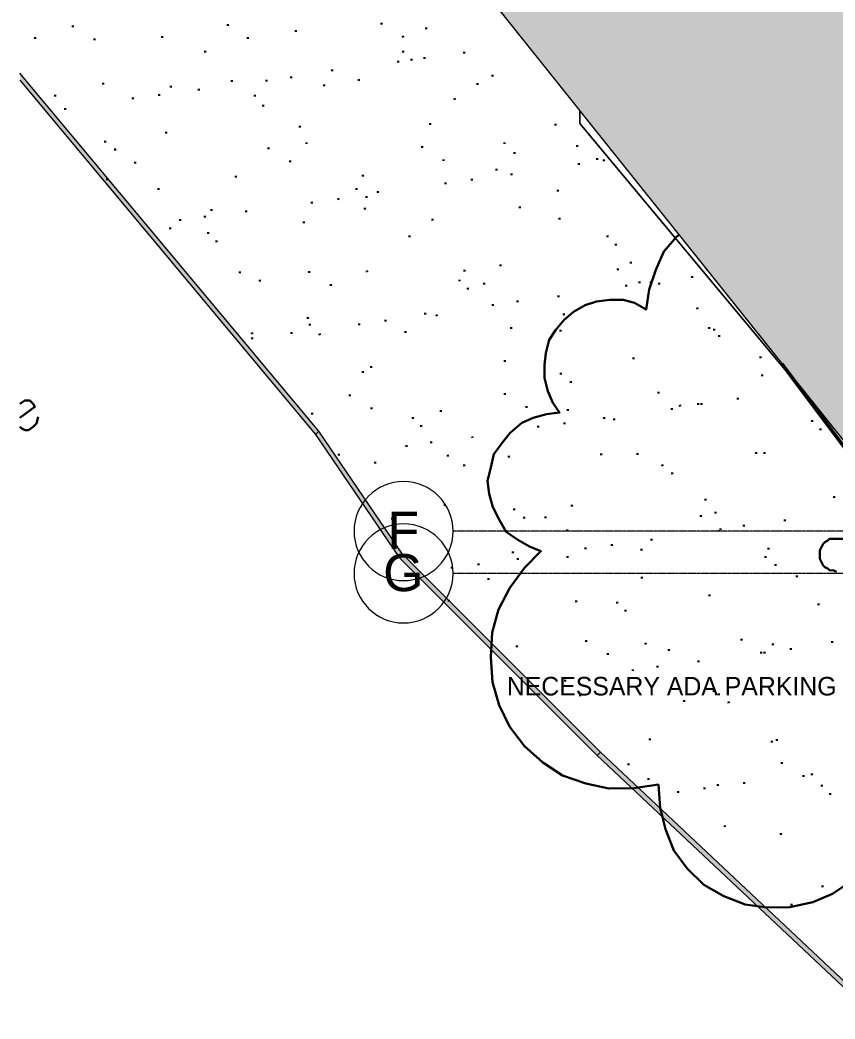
# Model space of a CAD drawing. Header units: inches. Extents: x -4136 to -1276, y 10223 to 12022.
# Drawn here: x -4124.1 to -3729, y 10584.4 to 11068.7 of the extents above; entities that cross this region are included whole.
import ezdxf

# ---------------------------------------------------------------- set-up
doc = ezdxf.new("R2010")
doc.units = ezdxf.units.IN
doc.header["$MEASUREMENT"] = 0
for name, pattern in [('Double Dash 3_8_', [1, 0.375, -0.125, 0.125, -0.125, 0.125, -0.125]), ('Grid Line 1_2_', [0.875, 0.5, -0.125, 0.125, -0.125]), ('IMPORT-DASHEDX2 _3_', [0.225, 0.15, -0.075])]:
    doc.linetypes.add(name, pattern=pattern)
for name, color, linetype, lineweight in [('A-FLOR', 192, 'Continuous', 13), ('A-FLOR-PATT-2', 8, 'Continuous', 9), ('C-PROP-LINE', 91, 'Double Dash 3_8_', 20), ('C-TOPO', 7, 'Continuous', 9), ('C-TOPO-1', 254, 'Continuous', 9), ('C-TOPO-2', 155, 'Continuous', 9), ('G-ANNO-TEXT-2', 147, 'Continuous', 20), ('PDF_Geometry-2', 254, 'Continuous', 9), ('PDF_Geometry-3', 253, 'Continuous', 30), ('PDF_Geometry-5', 111, 'Continuous', 50), ('PDF_Solid Fills-1', 147, 'IMPORT-DASHEDX2 _3_', 9), ('S-GRID-1', 1, 'Grid Line 1_2_', 9), ('S-GRID-IDEN', 1, 'Continuous', 9), ('site plan_dwg _3_-1', 254, 'IMPORT-DASHEDX2 _3_', 9)]:
    doc.layers.add(name, color=color, linetype=linetype, lineweight=lineweight)
doc.styles.add('Arial', font='arial.ttf', dxfattribs={"height": 18})
doc.styles.add('Century Gothic', font='ufonts.com_century-gothic.ttf', dxfattribs={"height": 9})

# ---------------------------------------------------------------- blocks, each defined once
blk = doc.blocks.new('site plan_dwg _3_-1267336-FLOOR PLAN - 1ST FLOOR PLAN')
at = {"layer": 'PDF_Solid Fills-1'}
for points in [[(1065.72, 1021), (1067.32, 1022.6), (923.89, 1197.34), (923.86, 1193.82), (972.23, 1134.9)], [(1105.72, 961), (1107.32, 962.6), (1067.32, 1022.6), (1065.72, 1021), (1087.14, 988.87)], [(1200.92, 864.2), (1202.52, 865.8), (1107.32, 962.6), (1105.72, 961), (1192.54, 872.72)], [(1327.32, 743.4), (1328.92, 745), (1202.52, 865.8), (1200.92, 864.2), (1327.12, 743.59)]]:
    blk.add_hatch(color=256, dxfattribs=at).paths.add_polyline_path(points, flags=0)
at = {"layer": 'PDF_Geometry-2', "flags": 128}
blk.add_lwpolyline([(923.86, 1193.82), (1065.72, 1021), (1066.52, 1021.8), (1067.32, 1022.6), (923.89, 1197.34)], dxfattribs=at)
for points in [[(1066.52, 1021.8), (1065.72, 1021), (1105.72, 961), (1106.52, 961.8), (1107.32, 962.6), (1067.32, 1022.6)], [(1067.32, 1022.6), (1066.52, 1021.8)], [(1106.52, 961.8), (1107.32, 962.6), (1202.52, 865.8), (1201.72, 865), (1200.92, 864.2), (1105.72, 961), (1106.52, 961.8), (1105.72, 961)], [(1201.72, 865), (1202.52, 865.8), (1328.92, 745), (1328.12, 744.2), (1327.32, 743.4), (1200.92, 864.2), (1201.72, 865), (1200.92, 864.2)]]:
    blk.add_lwpolyline(points, close=True, dxfattribs=at)
at = {"layer": 'PDF_Geometry-3'}
for p, q in [((949.72, 1220.2), (949.72, 1219.4)), ((1024.92, 1220.2), (1024.92, 1219.4)), ((1057.72, 1217), (1057.72, 1216.2)), ((1099.32, 1220.2), (1099.32, 1219.4)), ((1120.92, 1217.8), (1120.92, 1217)), ((931.32, 1214.6), (931.32, 1213.8)), ((960.12, 1213.8), (960.12, 1213)), ((992.92, 1214.6), (992.92, 1213.8)), ((1034.52, 1213.8), (1034.52, 1213)), ((1109.72, 1213.8), (1109.72, 1213)), ((1013.72, 1207.4), (1013.72, 1206.6)), ((1109.72, 1206.6), (1109.72, 1205.8)), ((1107.32, 1201.8), (1107.32, 1201)), ((1113.72, 1202.6), (1113.72, 1201.8)), ((1120.12, 1203.4), (1120.12, 1202.6)), ((1139.32, 1205.8), (1139.32, 1205)), ((1075.32, 1197.8), (1075.32, 1197)), ((964.12, 1192.2), (964.12, 1191.4)), ((1026.52, 1193), (1026.52, 1192.2)), ((1043.32, 1193), (1043.32, 1192.2)), ((1055.32, 1194.6), (1055.32, 1193.8)), ((1088.12, 1193), (1088.12, 1192.2)), ((1152.92, 1194.6), (1152.92, 1193.8)), ((996.92, 1190.6), (996.92, 1189.8)), ((1010.52, 1189), (1010.52, 1188.2)), ((1071.32, 1190.6), (1071.32, 1189.8)), ((1145.72, 1190.6), (1145.72, 1189.8)), ((940.92, 1186.6), (940.92, 1185.8)), ((978.52, 1185), (978.52, 1184.2)), ((991.32, 1186.6), (991.32, 1185.8)), ((1037.72, 1185.8), (1037.72, 1185)), ((1134.52, 1183.4), (1134.52, 1182.6)), ((945.72, 1180.2), (945.72, 1179.4)), ((1041.72, 1181), (1041.72, 1180.2)), ((994.52, 1168.2), (994.52, 1167.4)), ((1059.32, 1170.6), (1059.32, 1169.8)), ((1122.52, 1171.4), (1122.52, 1170.6)), ((1183.32, 1170.6), (1183.32, 1169.8)), ((964.92, 1164.2), (964.92, 1163.4)), ((1062.52, 1162.6), (1062.52, 1161.8)), ((1044.12, 1160.2), (1044.12, 1159.4)), ((1118.52, 1160.2), (1118.52, 1159.4)), ((1158.52, 1161.8), (1158.52, 1161)), ((1193.72, 1160.2), (1193.72, 1159.4)), ((979.32, 1153.8), (979.32, 1153)), ((1054.52, 1153.8), (1054.52, 1153)), ((1128.92, 1153.8), (1128.92, 1153)), ((1163.32, 1157), (1163.32, 1156.2)), ((1203.32, 1153.8), (1203.32, 1153)), ((1206.52, 1153), (1206.52, 1152.2)), ((1154.52, 1149), (1154.52, 1148.2)), ((1194.52, 1151.4), (1194.52, 1150.6)), ((965.72, 1145.8), (965.72, 1145)), ((1028.12, 1146.6), (1028.12, 1145.8)), ((1089.72, 1146.6), (1089.72, 1145.8)), ((1142.52, 1144.2), (1142.52, 1143.4)), ((1161.72, 1146.6), (1161.72, 1145.8)), ((990.52, 1141), (990.52, 1140.2)), ((1086.52, 1140.2), (1086.52, 1139.4)), ((1096.92, 1138.6), (1096.92, 1137.8)), ((1129.72, 1142.6), (1129.72, 1141.8)), ((1184.12, 1138.6), (1184.12, 1137.8)), ((1064.92, 1133.8), (1064.92, 1133)), ((1077.72, 1135.4), (1077.72, 1134.6)), ((1091.32, 1136.2), (1091.32, 1135.4)), ((1016.12, 1130.6), (1016.12, 1129.8)), ((1032.92, 1129.8), (1032.92, 1129)), ((1090.52, 1130.6), (1090.52, 1129.8)), ((1165.72, 1130.6), (1165.72, 1129.8)), ((1000.92, 1125.8), (1000.92, 1125)), ((1012.92, 1127.4), (1012.92, 1126.6)), ((1060.92, 1124.2), (1060.92, 1123.4)), ((1123.32, 1125), (1123.32, 1124.2)), ((1184.92, 1125), (1184.92, 1124.2)), ((996.12, 1121.8), (996.12, 1121)), ((1014.52, 1119.4), (1014.52, 1118.6)), ((1018.52, 1115.4), (1018.52, 1114.6)), ((1112.12, 1117), (1112.12, 1116.2)), ((1208.12, 1116.2), (1208.12, 1115.4)), ((1212.12, 1112.2), (1212.12, 1111.4)), ((1029.72, 1100.2), (1029.72, 1099.4)), ((1063.32, 1100.2), (1063.32, 1099.4)), ((1091.32, 1100.2), (1091.32, 1099.4)), ((1138.52, 1100.2), (1138.52, 1099.4)), ((1156.12, 1102.6), (1156.12, 1101.8)), ((1212.92, 1100.2), (1212.92, 1099.4)), ((1219.32, 1103.4), (1219.32, 1102.6)), ((1039.32, 1096.2), (1039.32, 1095.4)), ((1136.12, 1095.4), (1136.12, 1094.6)), ((1248.92, 1096.2), (1248.92, 1095.4)), ((1073.72, 1093.8), (1073.72, 1093)), ((1140.12, 1091.4), (1140.12, 1090.6)), ((1148.12, 1093.8), (1148.12, 1093)), ((1216.92, 1092.2), (1216.92, 1091.4)), ((1223.32, 1093.8), (1223.32, 1093)), ((1228.92, 1093.8), (1228.92, 1093)), ((1232.92, 1093), (1232.92, 1092.2)), ((1164.12, 1085), (1164.12, 1084.2)), ((1184.12, 1087.4), (1184.12, 1086.6)), ((1152.12, 1083.4), (1152.12, 1082.6)), ((1251.32, 1081), (1251.32, 1080.2)), ((1062.52, 1077.8), (1062.52, 1077)), ((1100.12, 1076.2), (1100.12, 1075.4)), ((1119.32, 1079.4), (1119.32, 1078.6)), ((1124.92, 1078.6), (1124.92, 1077.8)), ((1186.52, 1078.6), (1186.52, 1077.8)), ((1035.32, 1070.6), (1035.32, 1069.8)), ((1054.52, 1070.6), (1054.52, 1069.8)), ((1063.32, 1074.6), (1063.32, 1073.8)), ((1087.32, 1074.6), (1087.32, 1073.8)), ((1109.72, 1070.6), (1109.72, 1069.8)), ((1160.92, 1072.2), (1160.92, 1071.4)), ((1184.92, 1070.6), (1184.92, 1069.8)), ((1256.92, 1071.4), (1256.92, 1070.6)), ((1259.32, 1070.6), (1259.32, 1069.8)), ((1035.32, 1068.2), (1035.32, 1067.4)), ((1068.12, 1069.8), (1068.12, 1069)), ((1261.72, 1067.4), (1261.72, 1066.6)), ((1157.72, 1056.2), (1157.72, 1055.4)), ((1220.12, 1057), (1220.12, 1056.2)), ((1281.72, 1057), (1281.72, 1056.2)), ((1088.92, 1051.4), (1088.92, 1050.6)), ((1092.92, 1053.8), (1092.92, 1053)), ((1184.92, 1049.8), (1184.92, 1049)), ((1282.52, 1048.2), (1282.52, 1047.4)), ((1189.72, 1045.8), (1189.72, 1045)), ((1082.52, 1040.2), (1082.52, 1039.4)), ((1157.72, 1040.2), (1157.72, 1039.4)), ((1232.12, 1040.2), (1232.12, 1039.4)), ((1270.52, 1037), (1270.52, 1036.2)), ((1304.92, 1036.2), (1305.3, 1036.58)), ((1092.92, 1033.8), (1092.92, 1033)), ((1126.52, 1032.2), (1126.52, 1031.4)), ((1168.12, 1033.8), (1168.12, 1033)), ((1188.12, 1032.2), (1188.12, 1031.4)), ((1238.52, 1032.2), (1238.52, 1031.4)), ((1242.52, 1033.8), (1242.52, 1033)), ((1251.32, 1034.6), (1251.32, 1033.8)), ((1252.92, 1034.6), (1252.92, 1033.8)), ((1064.12, 1031.4), (1064.12, 1030.6)), ((1112.92, 1029), (1112.92, 1028.2)), ((1205.72, 1028.2), (1205.72, 1027.4)), ((1210.52, 1027.4), (1210.52, 1026.6)), ((1116.92, 1025), (1116.92, 1024.2)), ((1173.72, 1024.2), (1173.72, 1023.4)), ((1186.52, 1025.8), (1186.52, 1025)), ((1306.52, 1025.8), (1306.52, 1025)), ((1141.72, 1019.4), (1141.72, 1018.6)), ((1310.52, 1021.8), (1310.52, 1021)), ((1109.72, 1015.4), (1109.72, 1014.6)), ((1121.72, 1017), (1121.72, 1016.2)), ((1076.92, 1011.4), (1076.92, 1010.6)), ((1129.72, 1010.6), (1129.72, 1009.8)), ((1159.32, 1009.8), (1159.32, 1009)), ((1204.12, 1010.6), (1204.12, 1009.8)), ((1221.72, 1010.6), (1221.72, 1009.8)), ((1279.32, 1010.6), (1279.32, 1009.8)), ((1283.32, 1010.6), (1283.32, 1009.8)), ((1094.52, 1007.4), (1094.52, 1006.6)), ((1137.72, 1005.8), (1137.72, 1005)), ((1233.72, 1005), (1233.72, 1004.2)), ((1238.52, 1001), (1238.52, 1000.2)), ((1254.52, 988.2), (1254.52, 987.4)), ((1316.92, 989), (1316.92, 988.2)), ((1128.12, 986.6), (1128.12, 985.8)), ((1161.72, 984.2), (1161.72, 983.4)), ((1189.72, 985.8), (1189.72, 985)), ((1102.52, 980.2), (1102.52, 979.4)), ((1166.52, 980.2), (1166.52, 979.4)), ((1176.92, 980.2), (1176.92, 979.4)), ((1252.12, 980.2), (1252.12, 979.4)), ((1259.32, 981.8), (1259.32, 981)), ((1112.12, 973.8), (1112.12, 973)), ((1187.32, 973.8), (1187.32, 973)), ((1261.72, 973.8), (1261.72, 973)), ((1272.92, 975.4), (1272.92, 974.6)), ((1292.92, 977.8), (1292.92, 977)), ((1228.12, 969), (1228.12, 968.2)), ((1260.92, 973), (1260.92, 972.2)), ((1196.12, 965), (1196.12, 964.2)), ((1208.92, 966.6), (1208.92, 965.8)), ((1223.32, 964.2), (1223.32, 963.4)), ((1284.92, 964.2), (1284.92, 963.4)), ((1160.92, 963.4), (1160.92, 962.6)), ((1163.32, 960.2), (1163.32, 959.4)), ((1187.32, 961), (1187.32, 960.2)), ((1283.32, 960.2), (1283.32, 959.4)), ((1131.32, 956.2), (1131.32, 955.4)), ((1144.12, 957.8), (1144.12, 957)), ((1288.12, 956.2), (1288.12, 955.4)), ((1148.92, 950.6), (1148.92, 949.8)), ((1223.32, 950.6), (1223.32, 949.8)), ((1298.52, 950.6), (1298.52, 949.8)), ((1129.72, 940.2), (1129.72, 939.4)), ((1256.12, 941.8), (1256.12, 941)), ((1191.32, 939.4), (1191.32, 938.6)), ((1211.32, 938.6), (1211.32, 937.8)), ((1308.92, 937), (1308.92, 936.2)), ((1215.32, 934.6), (1215.32, 933.8)), ((1162.52, 917.8), (1162.52, 917)), ((1196.12, 920.2), (1196.12, 919.4)), ((1224.92, 918.6), (1224.92, 917.8)), ((1236.12, 915.4), (1236.12, 914.6)), ((1271.32, 920.2), (1271.32, 919.4)), ((1286.52, 917.8), (1286.52, 917)), ((1295.32, 915.4), (1295.32, 914.6)), ((1315.32, 918.6), (1315.32, 917.8)), ((1206.52, 913.8), (1206.52, 913)), ((1280.92, 913.8), (1280.92, 913)), ((1282.52, 913.8), (1282.52, 913)), ((1218.52, 905.8), (1218.52, 905)), ((1230.52, 907.4), (1230.52, 906.6)), ((1250.52, 909.8), (1250.52, 909)), ((1185.72, 901), (1185.72, 900.2)), ((1192.92, 893.8), (1192.92, 893)), ((1257.72, 895.4), (1257.72, 894.6)), ((1260.12, 893.8), (1260.12, 893)), ((1243.32, 890.6), (1243.32, 889.8)), ((1264.92, 889.8), (1264.92, 889)), ((1226.52, 872.2), (1226.52, 871.4)), ((1285.72, 870.6), (1285.72, 869.8)), ((1288.12, 871.4), (1288.12, 870.6)), ((1216.12, 860.2), (1216.12, 859.4)), ((1290.52, 860.2), (1290.52, 859.4)), ((1225.72, 853), (1225.72, 852.2)), ((1300.92, 853.8), (1300.92, 853)), ((1304.92, 854.6), (1304.92, 853.8)), ((1252.92, 848.2), (1252.92, 847.4)), ((1259.32, 849.8), (1259.32, 849)), ((1272.12, 850.6), (1272.12, 849.8)), ((1309.72, 849), (1309.72, 848.2)), ((1240.12, 846.6), (1240.12, 845.8)), ((1313.72, 845), (1313.72, 844.2)), ((1262.52, 829.8), (1262.52, 829)), ((1289.72, 825.8), (1289.72, 825)), ((1309.72, 800.2), (1309.72, 799.4)), ((1294.52, 791.4), (1294.52, 790.6))]:
    blk.add_line(p, q, dxfattribs=at)
at = {"layer": 'PDF_Geometry-3', "flags": 128}
blk.add_lwpolyline([(969.72, 1159.4), (969.72, 1160.2)], close=True, dxfattribs=at)
for points in [[(1242.76, 1116.23), (1241.72, 1115.4), (1235.32, 1108.2), (1231.32, 1099.4), (1228.12, 1089.8), (1226.52, 1080.2), (1220.92, 1083.4), (1215.32, 1085), (1208.92, 1085), (1202.52, 1084.2), (1196.92, 1082.6), (1191.32, 1079.4), (1186.52, 1075.4), (1182.52, 1070.6), (1179.32, 1065.8), (1177.72, 1059.4), (1176.92, 1053.8), (1176.92, 1047.4), (1178.52, 1041), (1180.92, 1035.4), (1184.12, 1030.6), (1177.72, 1029.8), (1171.32, 1028.2), (1165.72, 1025.8), (1160.12, 1021), (1156.12, 1016.2), (1152.12, 1010.6), (1150.52, 1004.2), (1148.92, 997.8), (1149.72, 991.4), (1151.32, 985), (1154.52, 978.6), (1157.72, 973), (1163.32, 969), (1168.92, 965.8), (1174.52, 963.4), (1166.52, 955.4), (1159.32, 945.8), (1153.72, 935.4), (1150.52, 924.2), (1149.72, 912.2), (1150.52, 900.2), (1153.72, 889), (1158.52, 878.6), (1165.72, 869), (1174.52, 861), (1184.12, 854.6), (1195.32, 850.6), (1206.52, 848.2), (1218.52, 848.2), (1230.52, 849.8)], [(922.49, 1030.14), (929.72, 1035.4), (928.92, 1037), (927.32, 1038.6), (924.92, 1038.6), (922.55, 1037.02)], [(922.46, 1025.86), (923.32, 1025), (924.92, 1024.2), (926.52, 1024.2), (928.92, 1025.8), (930.52, 1027.4), (931.32, 1030.6)], [(1320.92, 968.2), (1314.52, 968.2), (1313.72, 967.4), (1312.12, 966.6), (1311.32, 965.8), (1310.52, 964.2), (1309.72, 962.6), (1309.72, 958.6), (1310.52, 957), (1311.32, 955.4), (1312.12, 954.6), (1313.72, 953.8), (1314.52, 953), (1316.12, 953), (1317.72, 952.2)], [(1230.52, 849.8), (1231.32, 838.6), (1233.72, 828.2), (1237.72, 817.8), (1244.12, 809), (1252.12, 801), (1261.72, 795.4), (1272.12, 791.4), (1282.52, 789.8), (1293.72, 789.8), (1304.92, 792.2), (1314.52, 796.2), (1324.12, 802.6)]]:
    blk.add_lwpolyline(points, dxfattribs=at)
at = {"layer": 'PDF_Geometry-5', "flags": 128}
blk.add_lwpolyline([(1292.14, 1053.34), (1384.12, 928.2), (1393.55, 928.2)], dxfattribs=at)
blk = doc.blocks.new('Family - ___-1264376-FLOOR PLAN - 1ST FLOOR PLAN')
at = {"layer": 'C-PROP-LINE'}
blk.add_line((-4124.15, 11364.57), (-3246.45, 10265.73), dxfattribs=at)
blk = doc.blocks.new('Grid - Grid Head - Circle-50561-FLOOR PLAN - 1ST FLOOR PLAN')
at = {"layer": 'S-GRID-IDEN'}
for start, end in [(360, 180), (180, 360)]:
    blk.add_arc((0, 0), 0.25, start, end, dxfattribs=at)

msp = doc.modelspace()

# ---------------------------------------------------------------- hatches: boundary and pattern name
at = {"layer": 'A-FLOR-PATT-2'}
h = msp.add_hatch(dxfattribs=at)
h.set_pattern_fill('FP_4', color=256, style=0, pattern_type=2)
h.set_pattern_definition([(0, (0, 0), (30.72, 7.68), [1.267, -21.773, 1.267, -21.773, -122.88]), (0, (0, 0), (30.72, 7.68), [-46.08, 1.267, -44.813, 1.267, -21.773, -53.76]), (0, (0, 0), (30.72, 7.68), [-115.2, 1.267, -14.093, 1.267, -37.133]), (120, (11.52, 3.84), (-22.011075, 22.7643004), [1.267, -21.773, 1.267, -21.773, -122.88]), (120, (11.52, 3.84), (-22.011075, 22.7643004), [-46.08, 1.267, -44.813, 1.267, -21.773, -53.76]), (120, (11.52, 3.84), (-22.011075, 22.7643004), [-115.2, 1.267, -14.093, 1.267, -37.133]), (240, (15.36, 19.2), (-8.708925, -30.4443004), [1.267, -21.773, 1.267, -21.773, -122.88]), (240, (15.36, 19.2), (-8.708925, -30.4443004), [-46.08, 1.267, -44.813, 1.267, -21.773, -53.76]), (240, (15.36, 19.2), (-8.708925, -30.4443004), [-115.2, 1.267, -14.093, 1.267, -37.133])])
h.paths.add_polyline_path([(-3034.2, 10794.77), (-3034.17, 10794.77), (-3034.28, 10794.84), (-3034.97, 10795.45), (-3035.57, 10796.13), (-3036.08, 10796.9), (-3036.48, 10797.72), (-3036.78, 10798.58), (-3036.96, 10799.48), (-3037.02, 10800.4), (-3036.96, 10801.31), (-3036.78, 10802.21), (-3036.48, 10803.07), (-3036.08, 10803.9), (-3035.57, 10804.66), (-3034.97, 10805.35), (-3034.28, 10805.95), (-3033.83, 10806.25), (-3033.83, 10810.46), (-3037.08, 10810.46), (-3037.08, 10834.27), (-3036.33, 10834.27), (-3036.33, 10836.27), (-3072.08, 10836.27), (-3072.08, 10838.02), (-3036.33, 10838.02), (-3036.33, 10874.27), (-3037.08, 10874.27), (-3037.08, 10890.21), (-3036.33, 10890.21), (-3036.33, 11034.21), (-3037.08, 11034.21), (-3037.08, 11046.27), (-3036.33, 11046.27), (-3036.33, 11094.27), (-3581.7, 11094.27), (-3581.7, 11145.71), (-3580.7, 11145.71), (-3580.7, 11147.71), (-3579.45, 11147.71), (-3579.45, 11183.71), (-3580.7, 11183.71), (-3580.7, 11185.71), (-3581.7, 11185.71), (-3581.7, 11209.9), (-3579.45, 11209.9), (-3579.45, 11353.9), (-3581.7, 11353.9), (-3581.7, 11452.52), (-3772.59, 11452.52), (-3850.31, 11389.75), (-3850.46, 11389.66), (-3850.64, 11389.6), (-3850.84, 11389.6), (-3851.03, 11389.64), (-3851.2, 11389.74), (-3851.34, 11389.87), (-3851.45, 11390.04), (-3851.5, 11390.23), (-3851.5, 11390.44), (-3851.45, 11390.64), (-3851.37, 11390.79), (-3851.22, 11390.94), (-3773.11, 11454.02), (-3581.7, 11454.02), (-3581.7, 11456.52), (-3774.01, 11456.52), (-3974.76, 11294.35), (-4075.29, 11303.4), (-3669.02, 10794.77), (-3034.37, 10794.77)], flags=0)
h.paths.add_polyline_path([(-3026.33, 10834.27), (-3026.2, 10834.27), (-3026.2, 10874.27), (-3026.33, 10874.27), (-3026.33, 10836.89)], flags=0)
h.paths.add_polyline_path([(-3026.33, 10890.21), (-3026.2, 10890.21), (-3026.2, 11034.21), (-3026.33, 11034.21), (-3026.33, 10992.66)], flags=0)
h.paths.add_polyline_path([(-3026.2, 11046.27), (-3026.2, 11096.52), (-3026.33, 11096.52), (-3026.33, 11046.27)], flags=0)
h.paths.add_polyline_path([(-3120.79, 11106.52), (-3049.33, 11106.52), (-3049.33, 11121.51), (-3036.33, 11121.51), (-3036.33, 11387.77), (-3071.33, 11387.77), (-3071.33, 11389.52), (-3036.33, 11389.52), (-3036.33, 11424.64), (-3049.33, 11424.64), (-3049.33, 11447.9), (-3285.95, 11447.9), (-3285.95, 11424.64), (-3301.95, 11424.64), (-3301.95, 11447.9), (-3558.45, 11447.9), (-3558.45, 11424.64), (-3569.45, 11424.64), (-3569.45, 11354.9), (-3568.48, 11354.9), (-3568.48, 11208.9), (-3569.45, 11208.9), (-3569.45, 11121.51), (-3558.45, 11121.51), (-3558.45, 11106.52), (-3301.95, 11106.52), (-3301.95, 11121.51), (-3285.95, 11121.51), (-3285.95, 11106.52)], flags=0)
h.paths.add_polyline_path([(-3026.33, 11106.52), (-3026.2, 11106.52), (-3026.2, 11455.52), (-3026.33, 11455.52), (-3026.33, 11148.44)], flags=0)
h.paths.add_polyline_path([(-3580.7, 11181.96), (-3616.7, 11181.96), (-3616.7, 11183.71), (-3580.7, 11183.71)], flags=0)
h.paths.add_polyline_path([(-3569.13, 11207.61), (-3569.13, 11208.61), (-3566.66, 11208.61), (-3566.66, 11207.61), (-3568.66, 11207.61)], flags=0)
h.paths.add_polyline_path([(-3569.13, 11355.18), (-3569.13, 11356.18), (-3566.66, 11356.18), (-3566.66, 11355.18), (-3568.66, 11355.18)], flags=0)
h.paths.add_polyline_path([(-3213.14, 11455.52), (-3037.08, 11455.52), (-3037.08, 11537.52), (-3036.33, 11537.52), (-3036.33, 11681.52), (-3037.08, 11681.52), (-3037.08, 11705.21), (-3036.33, 11705.21), (-3036.33, 11741.46), (-3072.08, 11741.46), (-3072.08, 11743.21), (-3036.33, 11743.21), (-3036.33, 11745.21), (-3037.08, 11745.21), (-3037.08, 11770.65), (-3026.2, 11770.65), (-3026.21, 11812.27), (-3026.4, 11812.3), (-3026.58, 11812.37), (-3026.61, 11812.4), (-3208.45, 11812.4), (-3208.45, 11757.64), (-3202.45, 11757.64), (-3202.45, 11757.08), (-3206.6, 11757.08), (-3206.86, 11757.03), (-3207.08, 11756.88), (-3207.23, 11756.65), (-3207.28, 11756.39), (-3207.28, 11748.91), (-3207.23, 11748.64), (-3207.08, 11748.42), (-3206.86, 11748.27), (-3206.59, 11748.21), (-3202.45, 11748.21), (-3202.45, 11747.66), (-3208.45, 11747.66), (-3208.45, 11738.4), (-3208.48, 11738.2), (-3208.55, 11738.02), (-3208.67, 11737.87), (-3208.83, 11737.75), (-3209.01, 11737.67), (-3209.21, 11737.65), (-3209.4, 11737.67), (-3209.58, 11737.75), (-3209.73, 11737.87), (-3209.85, 11738.02), (-3209.93, 11738.2), (-3209.95, 11738.4), (-3209.95, 11747.66), (-3212.45, 11747.66), (-3212.45, 11506.13), (-3212.26, 11506.11), (-3212.08, 11506.03), (-3211.92, 11505.91), (-3211.8, 11505.76), (-3211.73, 11505.58), (-3211.7, 11505.38), (-3211.73, 11505.19), (-3211.8, 11505.01), (-3211.92, 11504.85), (-3212.08, 11504.73), (-3212.26, 11504.66), (-3212.45, 11504.63), (-3212.45, 11472.99), (-3202.45, 11472.99), (-3202.45, 11472.43), (-3206.59, 11472.43), (-3206.86, 11472.38), (-3207.08, 11472.23), (-3207.23, 11472.01), (-3207.28, 11471.74), (-3207.28, 11464.26), (-3207.23, 11464), (-3207.08, 11463.77), (-3206.86, 11463.62), (-3206.59, 11463.57), (-3202.45, 11463.57), (-3202.45, 11463.01), (-3212.45, 11463.01), (-3212.45, 11456.52), (-3261.45, 11456.52), (-3261.45, 11455.52)], flags=0)
h.paths.add_polyline_path([(-3208.31, 11463.57), (-3208.05, 11463.62), (-3207.83, 11463.77), (-3207.68, 11464), (-3207.62, 11464.26), (-3207.62, 11471.74), (-3207.68, 11472.01), (-3207.83, 11472.23), (-3208.05, 11472.38), (-3208.31, 11472.43), (-3212.45, 11472.43), (-3212.45, 11463.57), (-3208.81, 11463.57)], flags=0)
h.paths.add_polyline_path([(-3026.2, 11537.52), (-3026.2, 11681.52), (-3026.33, 11681.52), (-3026.33, 11537.52)], flags=0)
h.paths.add_polyline_path([(-3026.2, 11705.21), (-3026.2, 11736.52), (-3026.33, 11736.52), (-3026.33, 11705.21)], flags=0)
h.paths.add_polyline_path([(-3208.31, 11748.21), (-3208.05, 11748.27), (-3207.83, 11748.42), (-3207.68, 11748.64), (-3207.62, 11748.91), (-3207.62, 11756.39), (-3207.68, 11756.65), (-3207.83, 11756.88), (-3208.05, 11757.03), (-3208.31, 11757.08), (-3208.45, 11757.08), (-3208.45, 11748.21)], flags=0)
h.paths.add_polyline_path([(-3212.45, 11748.21), (-3209.95, 11748.21), (-3209.95, 11757.08), (-3212.45, 11757.08), (-3212.45, 11752.05)], flags=0)
h.paths.add_polyline_path([(-3212.45, 11757.64), (-3209.95, 11757.64), (-3209.95, 11813.9), (-3026.2, 11813.9), (-3026.2, 11816.4), (-3212.45, 11816.4), (-3212.45, 11758.54)], flags=0)

# ---------------------------------------------------------------- linework, layer by layer
at = {"layer": 'A-FLOR'}
msp.add_line((-4075.29, 11303.4), (-3669.02, 10794.77), dxfattribs=at)
at = {"layer": 'C-TOPO'}
for p, q in [((-3852.8, 11018.55), (-3852.8, 11024.86)), ((-3735.34, 10877.8), (-3852.8, 11018.55))]:
    msp.add_line(p, q, dxfattribs=at)
at = {"layer": 'C-TOPO-1'}
for p, q in [((-3852.8, 11018.55), (-3852.8, 11024.86)), ((-3735.34, 10877.8), (-3852.8, 11018.55))]:
    msp.add_line(p, q, dxfattribs=at)
at = {"layer": 'C-TOPO-2'}
for p, q in [((-3852.8, 11018.55), (-3852.8, 11024.86)), ((-3852.8, 11024.86), (-3852.8, 11018.55)), ((-3735.34, 10877.8), (-3852.8, 11018.55)), ((-3852.8, 11018.55), (-3735.34, 10877.8))]:
    msp.add_line(p, q, dxfattribs=at)
at = {"layer": 'S-GRID-1'}
for p, q in [((-1362.8, 10820.89), (-3914.18, 10820.89)), ((-1362.8, 10800.4), (-3914.18, 10800.4))]:
    msp.add_line(p, q, dxfattribs=at)

# ---------------------------------------------------------------- block references
at = {"layer": 'C-PROP-LINE'}
msp.add_blockref('Family - ___-1264376-FLOOR PLAN - 1ST FLOOR PLAN', (0, 0), dxfattribs=at)
at = {"layer": 'S-GRID-IDEN', "xscale": 95.99999999999994, "yscale": 95.99999999999994, "zscale": 95.99999999999994, "rotation": 89.9999999999996}
for p in [(-3938.18, 10820.89), (-3938.18, 10800.4)]:
    msp.add_blockref('Grid - Grid Head - Circle-50561-FLOOR PLAN - 1ST FLOOR PLAN', p, dxfattribs=at)
at = {"layer": 'site plan_dwg _3_-1', "rotation": 0.4767314902811993}
msp.add_blockref('site plan_dwg _3_-1267336-FLOOR PLAN - 1ST FLOOR PLAN', (-5038.04, 9837.99), dxfattribs=at)

# ---------------------------------------------------------------- texts
at = {"layer": 'G-ANNO-TEXT-2', "insert": (-3888.12, 10750.23), "char_height": 9, "width": 196.041, "attachment_point": 1, "style": 'Century Gothic'}
msp.add_mtext('NECESSARY ADA PARKING', dxfattribs=at)
at = {"layer": 'S-GRID-IDEN', "char_height": 18, "attachment_point": 1, "style": 'Arial'}
for s, insert, width in [('F', (-3945.96, 10830.27), 18.786), ('G', (-3948.08, 10809.78), 23.937)]:
    msp.add_mtext(s, dxfattribs=dict(at, insert=insert, width=width))

doc.saveas('drawing.dxf')
